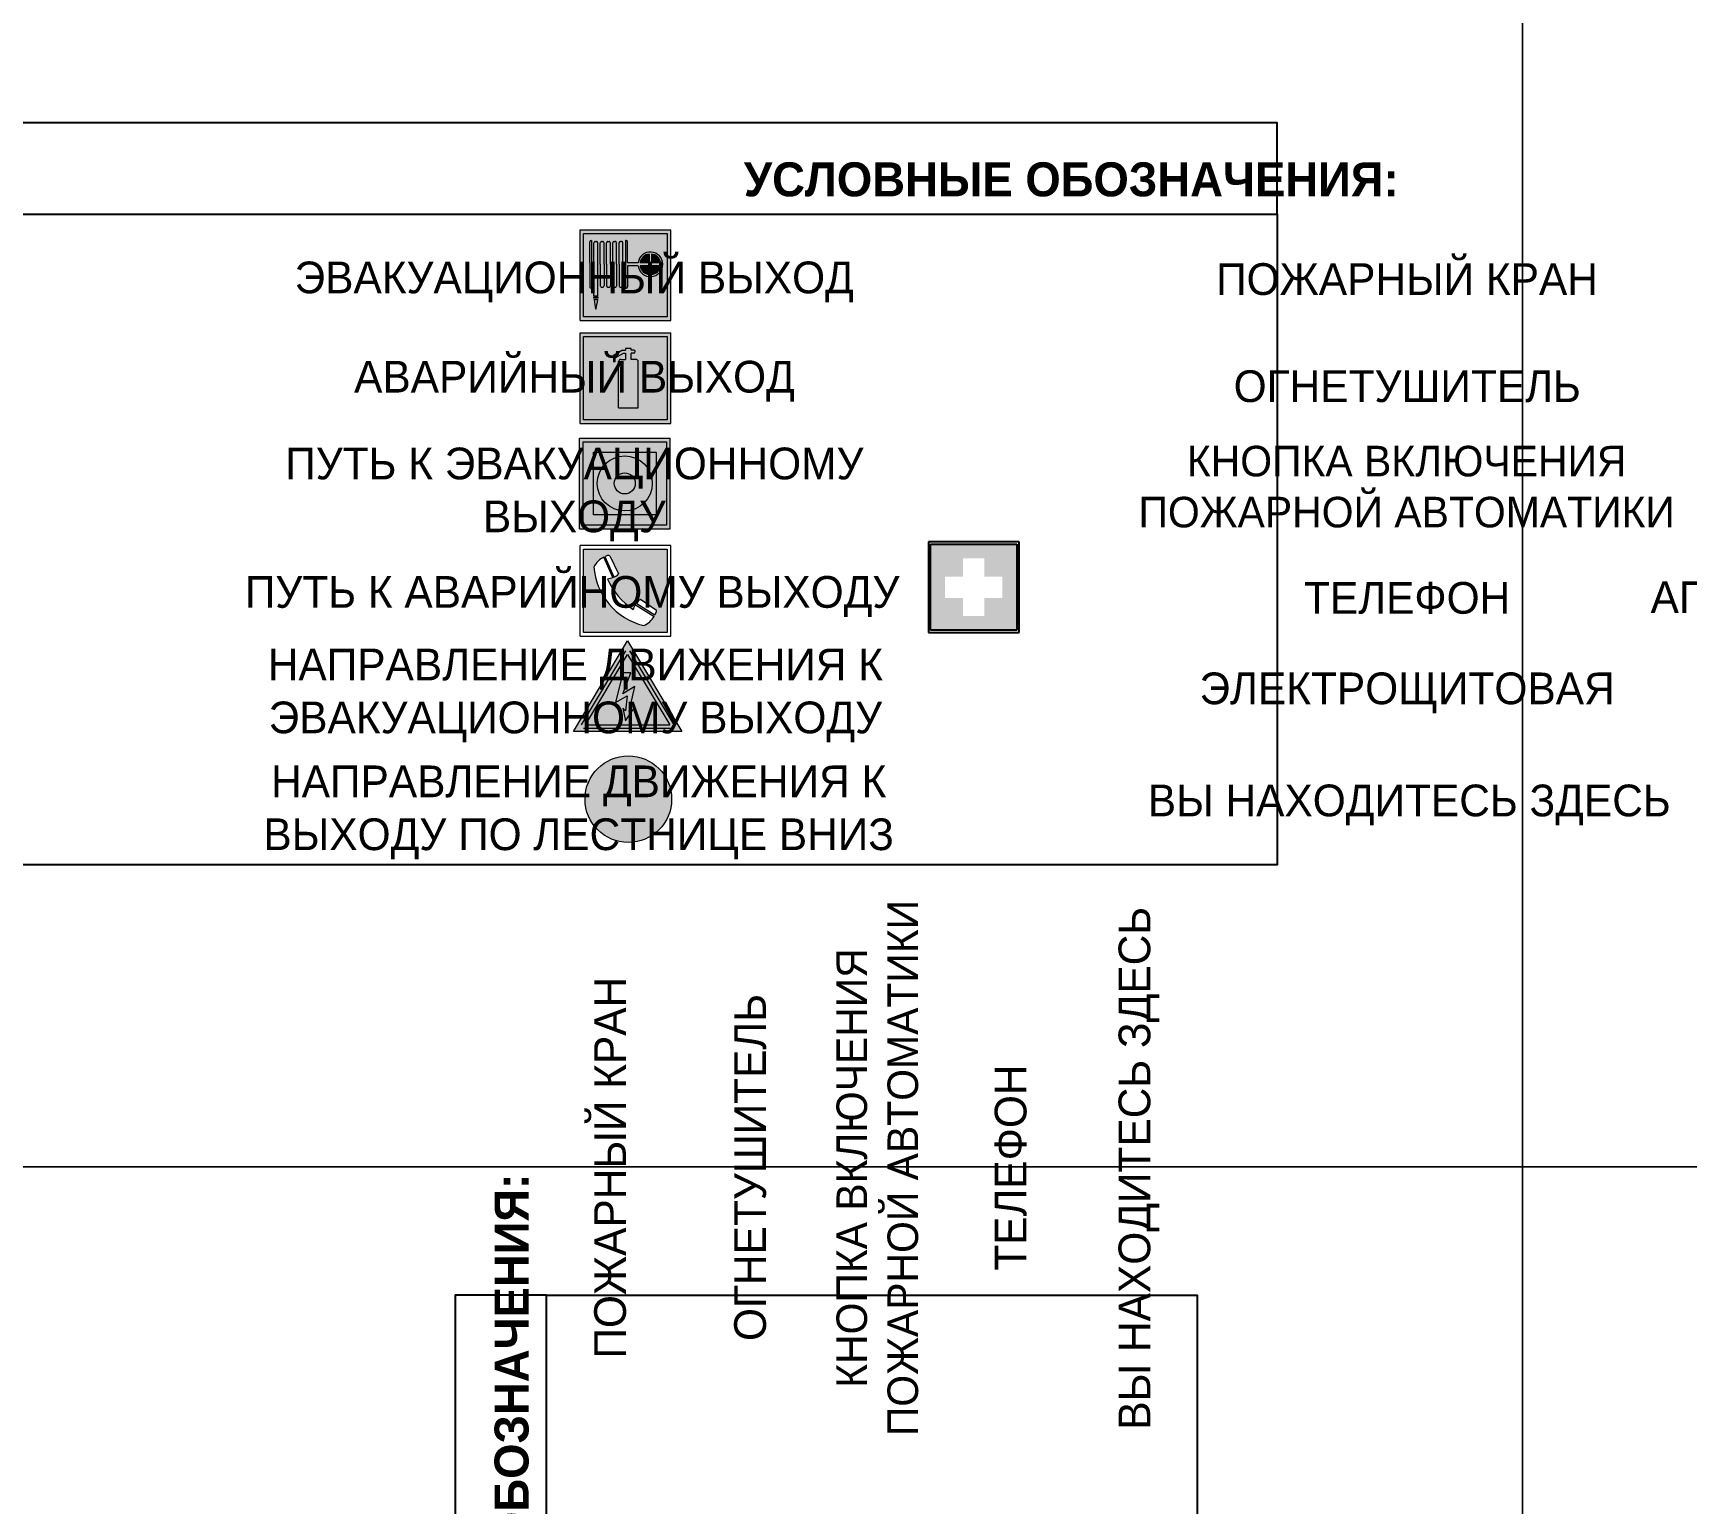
# Model space of a CAD drawing. Header units: millimetres. Extents: x 13810 to 67229, y 12374 to 21950.
# Drawn here: x 28935.2 to 29081.1, y 14514.5 to 14644.3 of the extents above; entities that cross this region are included whole.
import ezdxf

# ---------------------------------------------------------------- set-up
doc = ezdxf.new("R2010")
doc.units = ezdxf.units.MM
doc.styles.add('обычный', font='arial.ttf')

# ---------------------------------------------------------------- blocks, each defined once
blk = doc.blocks.new('A$C3E6D3DDE')
at = {"lineweight": 5}
h = blk.add_hatch(color=40, dxfattribs=at)
h.paths.add_polyline_path([(24.1, 1.45), (16.46, -11.35), (31.74, -11.35)])
h.paths.add_polyline_path([(24.09, -0.46), (30.03, -10.41), (18.14, -10.41)], flags=16)
h.paths.add_polyline_path([(24.54, -3.08), (23.41, -6.02), (25.13, -5.01), (24.33, -8.5), (24.82, -8.27), (23.79, -9.86), (23.4, -8.04), (23.8, -8.43), (24.04, -6.29), (22.39, -7.25), (23.44, -3.08)], flags=0)
h = blk.add_hatch(color=256, dxfattribs=at)
h.paths.add_polyline_path([(24.37, 0.03, 0.567511), (23.82, 0.03), (17.59, -10.4, 0.582454), (17.86, -10.88), (30.32, -10.88, 0.582149), (30.6, -10.4)])
h.paths.add_polyline_path([(24.09, -0.46), (18.14, -10.41), (30.03, -10.41)], flags=16)
h.paths.add_polyline_path([(24.54, -3.08), (23.41, -6.02), (25.13, -5.01), (24.33, -8.5), (24.82, -8.27), (23.79, -9.86), (23.4, -8.04), (23.8, -8.43), (24.04, -6.29), (22.39, -7.25), (23.44, -3.08)], flags=0)
h = blk.add_hatch(color=40, dxfattribs=at)
h.paths.add_polyline_path([(24.09, -0.46), (18.14, -10.41), (30.03, -10.41)])
h.paths.add_polyline_path([(24.82, -8.27), (23.79, -9.86), (23.4, -8.04), (23.8, -8.43), (24.04, -6.29), (22.39, -7.25), (23.44, -3.08), (24.54, -3.08), (23.41, -6.02), (25.13, -5.01), (24.33, -8.5)], flags=16)
at = {"color": 40, "lineweight": 5}
for p, q in [((16.46, -11.35), (24.1, 1.45)), ((24.1, 1.45), (31.74, -11.35))]:
    blk.add_line(p, q, dxfattribs=at)
at = {"lineweight": 5}
for p, q in [((17.59, -10.4), (23.82, 0.03)), ((24.37, 0.03), (30.6, -10.4)), ((18.14, -10.41), (24.09, -0.46)), ((24.09, -0.46), (30.03, -10.41)), ((23.44, -3.08), (22.39, -7.25)), ((23.41, -6.02), (24.54, -3.08)), ((24.54, -3.08), (23.44, -3.08)), ((22.39, -7.25), (24.04, -6.29)), ((25.13, -5.01), (23.41, -6.02)), ((24.04, -6.29), (23.8, -8.43)), ((24.33, -8.5), (25.13, -5.01)), ((23.8, -8.43), (23.4, -8.04)), ((23.4, -8.04), (23.79, -9.86)), ((23.79, -9.86), (24.82, -8.27)), ((24.82, -8.27), (24.33, -8.5)), ((17.86, -10.88), (30.32, -10.88)), ((18.14, -10.41), (30.03, -10.41))]:
    blk.add_line(p, q, dxfattribs=at)
at = {"color": 50, "lineweight": 5}
blk.add_line((31.74, -11.35), (16.46, -11.35), dxfattribs=at)
blk = doc.blocks.new('A$C54414219')
at = {"true_color": 0xffffff}
h = blk.add_hatch(color=7, dxfattribs=at)
h.paths.add_polyline_path([(2.39, -9.45), (2.39, -18.3), (11.23, -18.3), (11.23, -9.45)], flags=0)
h.paths.add_polyline_path([(10.71, -13.87, -1), (2.92, -13.87, -1)], flags=0)
h.paths.add_polyline_path([(8.3, -13.87, -1), (5.33, -13.87, -1)], flags=0)
h.paths.add_polyline_path([(0.41, -7.47), (0.41, -20.27), (13.21, -20.27), (13.21, -7.47)])
h.paths.add_polyline_path([(0.92, -19.77), (12.71, -19.77), (12.71, -7.98), (0.92, -7.98)], flags=16)
h.paths.add_polyline_path([(11.23, -9.45), (11.23, -18.3), (2.39, -18.3), (2.39, -9.45)], flags=0)
at = {"lineweight": 5}
h = blk.add_hatch(color=242, dxfattribs=at)
h.paths.add_polyline_path([(12.71, -7.98), (0.92, -7.98), (0.92, -19.77), (12.71, -19.77)])
h.paths.add_polyline_path([(11.23, -18.3), (2.39, -18.3), (2.39, -9.45), (11.23, -9.45)], flags=16)
h.paths.add_polyline_path([(10.71, -13.87, -1), (2.92, -13.87, -1)], flags=0)
h.paths.add_polyline_path([(8.3, -13.87, -1), (5.33, -13.87, -1)], flags=0)
at = {"true_color": 0xffffff}
h = blk.add_hatch(color=7, dxfattribs=at)
h.paths.add_polyline_path([(2.39, -9.45), (2.39, -18.3), (11.23, -18.3), (11.23, -9.45)])
h.paths.add_polyline_path([(10.71, -13.87, -1), (2.92, -13.87, -1)], flags=16)
h.paths.add_polyline_path([(8.3, -13.87, -1), (5.33, -13.87, -1)], flags=0)
at = {"lineweight": 5}
h = blk.add_hatch(color=242, dxfattribs=at)
h.paths.add_polyline_path([(2.92, -13.87, 1), (10.71, -13.87, 1)])
h.paths.add_polyline_path([(8.3, -13.87, -1), (5.33, -13.87, -1)], flags=16)
at = {"color": 242, "lineweight": 5}
for p, q in [((0.41, -20.27), (0.41, -7.47)), ((0.41, -7.47), (13.21, -7.47)), ((0.41, -7.47), (13.21, -7.47)), ((13.21, -20.27), (13.21, -7.47)), ((0.41, -20.27), (13.21, -20.27))]:
    blk.add_line(p, q, dxfattribs=at)
for points in [[(0.92, -7.98), (12.71, -7.98), (12.71, -19.77), (0.92, -19.77)], [(2.39, -9.45), (11.23, -9.45), (11.23, -18.3), (2.39, -18.3)]]:
    blk.add_lwpolyline(points, close=True, dxfattribs=at)
for radius in [3.89, 1.49]:
    blk.add_circle((6.81, -13.87), radius, dxfattribs=at)
blk = doc.blocks.new('A$C456E1F9C')
at = {"lineweight": 5}
h = blk.add_hatch(color=242, dxfattribs=at)
h.paths.add_polyline_path([(0.51, -1.47), (0.51, -13.26), (12.29, -13.26), (12.29, -1.47)])
h.paths.add_polyline_path([(5.42, -4.95, -0.254479), (4.78, -5.4), (3.52, -2.53, -0.209735), (4.23, -2.4)], flags=16)
h.paths.add_polyline_path([(8.53, -8.6), (10.87, -10.17), (10.54, -10.76), (8.03, -9.13, -0.192251)], flags=16)
h.paths.add_polyline_path([(4.61, -5.49, 0.005518), (3.87, -5.72, 0.128647), (7.49, -10.01, 0.00809), (7.83, -9.33), (10.47, -10.97, -0.16736), (8.99, -12.25, -0.327862), (1.95, -3.95, -0.166952), (3.36, -2.62)], flags=16)
at = {"color": 242, "lineweight": 5}
for p, q in [((0, -13.77), (0, -0.97)), ((12.8, -0.97), (0, -0.97)), ((12.8, -13.77), (12.8, -0.97)), ((4.61, -5.49), (3.36, -2.62)), ((3.52, -2.53), (4.78, -5.4)), ((4.23, -2.4), (5.42, -4.95)), ((7.83, -9.33), (10.47, -10.97)), ((8.03, -9.13), (10.54, -10.76)), ((10.81, -10.12), (8.53, -8.6)), ((10.54, -10.76), (10.8, -10.3)), ((10.8, -10.3), (10.81, -10.12)), ((0, -13.77), (12.8, -13.77))]:
    blk.add_line(p, q, dxfattribs=at)
blk.add_lwpolyline([(0.51, -1.47), (12.29, -1.47), (12.29, -13.26), (0.51, -13.26)], close=True, dxfattribs=at)
for centre, radius, start, end in [((4.59, -5.34), 2.99, 114.2845, 152.1974), ((11.12, -3.31), 9.19, 183.9915, 256.6009), ((4.02, -3.27), 0.891, 76.3284, 123.7092), ((14.98, -39.1), 35.17, 107.1487, 108.4135), ((13.86, -0.94), 11.08, 205.5536, 234.8762), ((4.68, -4.59), 0.824, 276.9621, 334.0723), ((-13.31, 0.8), 23.44, 332.5487, 334.4027), ((8.94, -9.5), 0.989, 114.4092, 157.9388), ((7.87, -9.46), 3, 291.9291, 329.9329)]:
    blk.add_arc(centre, radius, start, end, dxfattribs=at)
blk = doc.blocks.new('A$C18900ED3')
h = blk.add_hatch(color=126)
h.paths.add_polyline_path([(-0.18, -0.18), (-7.02, -0.18), (-7.02, -7.02), (-0.18, -7.02)])
h.paths.add_polyline_path([(-5.89, -4.46), (-5.89, -2.77), (-4.46, -2.77), (-4.46, -1.31), (-2.77, -1.31), (-2.77, -2.77), (-1.33, -2.77), (-1.33, -4.46), (-2.77, -4.46), (-2.77, -5.89), (-4.46, -5.89), (-4.46, -4.46)], flags=16)
at = {"color": 126}
for p, q in [((-7.2, 0), (-7.2, -7.2)), ((0, 0), (-7.2, 0)), ((0, -7.2), (0, 0)), ((-7.02, -7.02), (-7.02, -0.18)), ((-7.02, -0.18), (-0.18, -0.18)), ((-0.18, -0.18), (-0.18, -7.02)), ((-7.2, -7.2), (0, -7.2)), ((-0.18, -7.02), (-7.02, -7.02))]:
    blk.add_line(p, q, dxfattribs=at)
blk = doc.blocks.new('A$C37112FD5')
at = {"true_color": 0xf5f5ff}
h = blk.add_hatch(color=7, dxfattribs=at)
h.dxf.hatch_style = 1
h.paths.add_polyline_path([(12.8, -7.4), (0, -7.4), (0, -20.2), (12.8, -20.2)])
h.paths.add_polyline_path([(12.29, -7.91), (12.29, -19.69), (0.51, -19.69), (0.51, -7.91)], flags=16)
h.paths.add_polyline_path([(4.98, -9.04, -0.42597), (5.17, -9.22), (5.17, -12.25), (5.17, -15.29, -0.432244), (4.98, -15.47), (4.83, -15.47, -0.42597), (4.64, -15.29), (4.64, -12.25), (4.64, -9.22, -0.432244), (4.83, -9.04)], flags=0)
h.paths.add_polyline_path([(4.28, -9.22), (4.28, -12.25), (4.28, -15.29, -0.432244), (4.09, -15.47), (3.94, -15.47, -0.42597), (3.75, -15.29), (3.75, -12.25), (3.75, -9.22, -0.432244), (3.94, -9.04), (4.09, -9.04, -0.42597)], flags=0)
h.paths.add_polyline_path([(5.72, -9.04), (5.87, -9.04, -0.42597), (6.06, -9.22), (6.06, -12.25), (6.06, -15.29, -0.432244), (5.87, -15.47), (5.72, -15.47, -0.42597), (5.53, -15.29), (5.53, -12.25), (5.53, -9.22, -0.432244)], flags=0)
h.paths.add_polyline_path([(6.42, -8.9), (6.5, -8.9, -0.42597), (6.69, -9.08), (6.69, -12.03), (8.21, -12.03, -15.824349), (8.21, -12.47), (6.69, -12.47), (6.69, -15.42, -0.432244), (6.5, -15.6), (6.42, -15.6)], flags=0)
h.paths.add_polyline_path([(3.39, -9.22), (3.39, -12.25), (3.39, -15.29, -0.432244), (3.2, -15.47), (3.05, -15.47, -0.42597), (2.85, -15.29), (2.85, -12.25), (2.85, -9.22, -0.432244), (3.05, -9.04), (3.2, -9.04, -0.42597)], flags=0)
h.paths.add_polyline_path([(2.5, -9.22), (2.5, -16.71), (1.96, -16.71), (1.96, -9.22, -0.432244), (2.15, -9.04), (2.31, -9.04, -0.42597)], flags=0)
h.paths.add_polyline_path([(1.61, -8.9), (1.61, -15.6), (1.57, -15.6, -0.42597), (1.37, -15.42), (1.37, -12.03), (1.37, -9.09, -0.432244), (1.57, -8.9)], flags=0)
h.paths.add_polyline_path([(9.76, -10.81), (9.76, -12.03), (8.49, -12.03, -0.336371)], flags=0)
h.paths.add_polyline_path([(8.49, -12.47), (9.76, -12.47), (9.76, -13.7, -0.336371)], flags=0)
h.paths.add_polyline_path([(10.11, -10.81, -0.336371), (11.38, -12.03), (10.11, -12.03)], flags=0)
h.paths.add_polyline_path([(10.11, -12.47), (11.38, -12.47, -0.336371), (10.11, -13.7)], flags=0)
h.paths.add_polyline_path([(2.5, -16.84), (2.5, -17.05), (1.97, -17.05), (1.97, -16.84)], flags=0)
h.paths.add_polyline_path([(2.5, -17.24, -0.033778), (2.24, -18.6, -0.033778), (1.97, -17.24)], flags=0)
h = blk.add_hatch(color=242)
h.dxf.hatch_style = 1
h.paths.add_polyline_path([(12.29, -7.91), (0.51, -7.91), (0.51, -19.69), (12.29, -19.69)])
h.paths.add_polyline_path([(6.42, -15.6), (6.42, -8.9), (6.5, -8.9, -0.42597), (6.69, -9.08), (6.69, -12.03), (8.21, -12.03, -15.824349), (8.21, -12.47), (6.69, -12.47), (6.69, -15.42, -0.432244), (6.5, -15.6)], flags=16)
h.paths.add_polyline_path([(5.87, -15.47), (5.72, -15.47, -0.42597), (5.53, -15.29), (5.53, -12.25), (5.53, -9.22, -0.432244), (5.72, -9.04), (5.87, -9.04, -0.42597), (6.06, -9.22), (6.06, -12.25), (6.06, -15.29, -0.432244)], flags=16)
h.paths.add_polyline_path([(4.98, -15.47), (4.83, -15.47, -0.42597), (4.64, -15.29), (4.64, -12.25), (4.64, -9.22, -0.432244), (4.83, -9.04), (4.98, -9.04, -0.42597), (5.17, -9.22), (5.17, -12.25), (5.17, -15.29, -0.432244)], flags=16)
h.paths.add_polyline_path([(4.09, -15.47), (3.94, -15.47, -0.42597), (3.75, -15.29), (3.75, -12.25), (3.75, -9.22, -0.432244), (3.94, -9.04), (4.09, -9.04, -0.42597), (4.28, -9.22), (4.28, -12.25), (4.28, -15.29, -0.432244)], flags=16)
h.paths.add_polyline_path([(3.2, -15.47), (3.05, -15.47, -0.42597), (2.85, -15.29), (2.85, -12.25), (2.85, -9.22, -0.432244), (3.05, -9.04), (3.2, -9.04, -0.42597), (3.39, -9.22), (3.39, -12.25), (3.39, -15.29, -0.432244)], flags=16)
h.paths.add_polyline_path([(2.5, -17.05), (1.97, -17.05), (1.97, -16.84), (2.5, -16.84)], flags=16)
h.paths.add_polyline_path([(2.5, -17.24, -0.033778), (2.24, -18.6, -0.033778), (1.97, -17.24)], flags=16)
h.paths.add_polyline_path([(2.5, -16.71), (1.96, -16.71), (1.96, -9.22, -0.432244), (2.15, -9.04), (2.31, -9.04, -0.42597), (2.5, -9.22)], flags=16)
h.paths.add_polyline_path([(1.61, -15.6), (1.57, -15.6, -0.42597), (1.37, -15.42), (1.37, -12.03), (1.37, -9.09, -0.432244), (1.57, -8.9), (1.61, -8.9)], flags=16)
h.paths.add_polyline_path([(8.49, -12.47), (9.76, -12.47), (9.76, -13.7, -0.336371)], flags=0)
h.paths.add_polyline_path([(10.11, -13.7), (10.11, -12.47), (11.38, -12.47, -0.336371)], flags=0)
h.paths.add_polyline_path([(8.49, -12.03, -0.336371), (9.76, -10.81), (9.76, -12.03)], flags=0)
h.paths.add_polyline_path([(10.11, -12.03), (10.11, -10.81, -0.336371), (11.38, -12.03)], flags=0)
h = blk.add_hatch(color=7, dxfattribs=at)
h.dxf.hatch_style = 1
h.paths.add_polyline_path([(1.61, -8.9), (1.57, -8.9, 0.432244), (1.37, -9.09), (1.37, -12.03), (1.37, -15.42, 0.42597), (1.57, -15.6), (1.61, -15.6)])
h.paths.add_polyline_path([(2.5, -9.22, 0.42597), (2.31, -9.04), (2.15, -9.04, 0.432244), (1.96, -9.22), (1.96, -16.71), (2.5, -16.71)])
h.paths.add_polyline_path([(2.5, -16.84), (1.97, -16.84), (1.97, -17.05), (2.5, -17.05)])
h.paths.add_polyline_path([(2.5, -17.24), (1.97, -17.24, 0.033778), (2.24, -18.6, 0.033778)])
h.paths.add_polyline_path([(3.39, -12.25), (3.39, -9.22, 0.42597), (3.2, -9.04), (3.05, -9.04, 0.432244), (2.85, -9.22), (2.85, -12.25), (2.85, -15.29, 0.42597), (3.05, -15.47), (3.2, -15.47, 0.432244), (3.39, -15.29)])
h.paths.add_polyline_path([(4.28, -12.25), (4.28, -9.22, 0.42597), (4.09, -9.04), (3.94, -9.04, 0.432244), (3.75, -9.22), (3.75, -12.25), (3.75, -15.29, 0.42597), (3.94, -15.47), (4.09, -15.47, 0.432244), (4.28, -15.29)])
h.paths.add_polyline_path([(5.17, -12.25), (5.17, -9.22, 0.42597), (4.98, -9.04), (4.83, -9.04, 0.432244), (4.64, -9.22), (4.64, -12.25), (4.64, -15.29, 0.42597), (4.83, -15.47), (4.98, -15.47, 0.432244), (5.17, -15.29)])
h.paths.add_polyline_path([(6.06, -12.25), (6.06, -9.22, 0.42597), (5.87, -9.04), (5.72, -9.04, 0.432244), (5.53, -9.22), (5.53, -12.25), (5.53, -15.29, 0.42597), (5.72, -15.47), (5.87, -15.47, 0.432244), (6.06, -15.29)])
h.paths.add_polyline_path([(6.69, -12.47), (8.21, -12.47, 15.824349), (8.21, -12.03), (6.69, -12.03), (6.69, -9.08, 0.42597), (6.5, -8.9), (6.42, -8.9), (6.42, -15.6), (6.5, -15.6, 0.432244), (6.69, -15.42)])
h.paths.add_polyline_path([(8.49, -12.47), (9.76, -12.47), (9.76, -13.7, -0.336371)], flags=16)
h.paths.add_polyline_path([(8.49, -12.03, -0.336371), (9.76, -10.81), (9.76, -12.03)], flags=16)
h.paths.add_polyline_path([(10.11, -12.47), (11.38, -12.47, -0.336371), (10.11, -13.7)], flags=16)
h.paths.add_polyline_path([(10.11, -12.03), (10.11, -10.81, -0.336371), (11.38, -12.03)], flags=16)
h = blk.add_hatch(color=242)
h.dxf.hatch_style = 1
h.paths.add_polyline_path([(9.76, -10.81, 0.336371), (8.49, -12.03), (9.76, -12.03)])
h.paths.add_polyline_path([(10.11, -10.81), (10.11, -12.03), (11.38, -12.03, 0.336371)])
h.paths.add_polyline_path([(11.38, -12.47), (10.11, -12.47), (10.11, -13.7, 0.336371)])
h.paths.add_polyline_path([(9.76, -12.47), (8.49, -12.47, 0.336371), (9.76, -13.7)])
at = {"color": 242, "lineweight": 5}
for p, q in [((0, -20.2), (0, -7.4)), ((0, -7.4), (12.8, -7.4)), ((1.37, -12.03), (1.37, -9.08)), ((1.57, -8.9), (1.61, -8.9)), ((1.61, -8.9), (1.61, -15.6)), ((1.96, -16.71), (1.96, -9.22)), ((2.15, -9.04), (2.31, -9.04)), ((2.5, -16.71), (2.5, -9.22)), ((2.85, -12.25), (2.85, -9.22)), ((3.05, -9.04), (3.2, -9.04)), ((3.39, -12.25), (3.39, -9.22)), ((3.75, -12.25), (3.75, -9.22)), ((3.94, -9.04), (4.09, -9.04)), ((4.28, -12.25), (4.28, -9.22)), ((4.64, -12.25), (4.64, -9.22)), ((4.83, -9.04), (4.98, -9.04)), ((5.17, -12.25), (5.17, -9.22)), ((5.53, -12.25), (5.53, -9.22)), ((5.72, -9.04), (5.87, -9.04)), ((6.06, -12.25), (6.06, -9.22)), ((6.42, -8.9), (6.42, -15.6)), ((6.5, -8.9), (6.42, -8.9)), ((6.69, -12.03), (6.69, -9.08)), ((12.8, -20.2), (12.8, -7.4)), ((9.76, -10.81), (9.76, -12.03)), ((10.11, -10.81), (10.11, -12.03)), ((1.37, -12.03), (1.37, -15.42)), ((2.85, -12.25), (2.85, -15.29)), ((3.39, -12.25), (3.39, -15.29)), ((3.75, -12.25), (3.75, -15.29)), ((4.28, -12.25), (4.28, -15.29)), ((4.64, -12.25), (4.64, -15.29)), ((5.17, -12.25), (5.17, -15.29)), ((5.53, -12.25), (5.53, -15.29)), ((6.06, -12.25), (6.06, -15.29)), ((8.21, -12.03), (6.69, -12.03)), ((8.21, -12.47), (6.69, -12.47)), ((6.69, -12.47), (6.69, -15.42)), ((9.76, -12.03), (8.49, -12.03)), ((9.76, -12.47), (8.49, -12.47)), ((9.76, -12.47), (9.76, -13.7)), ((11.38, -12.03), (10.11, -12.03)), ((11.38, -12.47), (10.11, -12.47)), ((10.11, -12.47), (10.11, -13.7)), ((1.57, -15.6), (1.61, -15.6)), ((3.05, -15.47), (3.2, -15.47)), ((3.94, -15.47), (4.09, -15.47)), ((4.83, -15.47), (4.98, -15.47)), ((5.72, -15.47), (5.87, -15.47)), ((6.42, -15.6), (6.5, -15.6)), ((1.96, -16.71), (2.5, -16.71)), ((1.97, -16.84), (2.5, -16.84)), ((1.97, -17.05), (1.97, -16.84)), ((2.5, -17.05), (1.97, -17.05)), ((1.97, -17.24), (2.5, -17.24)), ((2.5, -16.84), (2.5, -17.05)), ((0, -20.2), (12.8, -20.2))]:
    blk.add_line(p, q, dxfattribs=at)
blk.add_lwpolyline([(0.51, -7.91), (12.29, -7.91), (12.29, -19.69), (0.51, -19.69)], close=True, dxfattribs=at)
for centre, radius, start, end in [((1.56, -9.09), 0.182, 87.1027, 180.6071), ((2.15, -9.22), 0.182, 87.1027, 180.6071), ((2.32, -9.22), 0.182, 359.3929, 92.8973), ((3.04, -9.22), 0.182, 87.1027, 180.6071), ((3.21, -9.22), 0.182, 359.3929, 92.8973), ((3.93, -9.22), 0.182, 87.1027, 180.6071), ((4.1, -9.22), 0.182, 359.3929, 92.8973), ((4.82, -9.22), 0.182, 87.1027, 180.6071), ((4.99, -9.22), 0.182, 359.3929, 92.8973), ((5.71, -9.22), 0.182, 87.1027, 180.6071), ((5.88, -9.22), 0.182, 359.3929, 92.8973), ((6.51, -9.09), 0.182, 359.3929, 92.8973), ((9.93, -12.25), 1.74, 187.2319, 172.7681), ((9.93, -12.25), 1.46, 96.9927, 171.3585), ((9.93, -12.25), 1.46, 8.6415, 83.0073), ((9.93, -12.25), 1.46, 188.6415, 263.0073), ((9.93, -12.25), 1.46, 276.9927, 351.3585), ((1.56, -15.42), 0.182, 179.3929, 272.8973), ((3.04, -15.29), 0.182, 179.3929, 272.8973), ((3.21, -15.29), 0.182, 267.1027, 0.6071), ((3.93, -15.29), 0.182, 179.3929, 272.8973), ((4.1, -15.29), 0.182, 267.1027, 0.6071), ((4.82, -15.29), 0.182, 179.3929, 272.8973), ((4.99, -15.29), 0.182, 267.1027, 0.6071), ((5.71, -15.29), 0.182, 179.3929, 272.8973), ((5.88, -15.29), 0.182, 267.1027, 0.6071), ((6.51, -15.42), 0.182, 267.1027, 0.6071), ((12.17, -15.98), 10.27, 187.041, 194.7793), ((-7.7, -15.98), 10.27, 345.2207, 352.959)]:
    blk.add_arc(centre, radius, start, end, dxfattribs=at)
blk = doc.blocks.new('A$C3AD82952')
at = {"true_color": 0xf5f5ff}
h = blk.add_hatch(color=7, dxfattribs=at)
h.dxf.hatch_style = 1
h.paths.add_polyline_path([(8.21, 8.73, 0.414214), (7.89, 9.05), (7.22, 9.05), (7.22, 9.92), (7.59, 9.92, 1), (7.57, 10.36), (7.22, 10.36), (7.22, 10.6), (6.43, 10.6), (6.43, 10.36), (6.01, 10.36), (4.74, 9.59), (4.74, 8.69), (4.98, 8.73), (4.98, 9.26), (6.12, 9.91), (6.43, 9.91), (6.43, 9.05), (5.76, 9.05, 0.414214), (5.44, 8.73), (5.44, 2.2), (8.21, 2.2)], flags=0)
h.paths.add_polyline_path([(12.8, 12.8), (0, 12.8), (0, 0), (12.8, 0)])
h.paths.add_polyline_path([(0.51, 12.29), (12.29, 12.29), (12.29, 0.51), (0.51, 0.51)], flags=16)
h.paths.add_polyline_path([(4.74, 9.59), (6.01, 10.36), (6.43, 10.36), (6.43, 10.6), (7.22, 10.6), (7.22, 10.36), (7.59, 10.36, -0.94586), (7.59, 9.92), (7.22, 9.92), (7.22, 9.05), (7.89, 9.05, -0.414214), (8.21, 8.73), (8.21, 2.2), (5.44, 2.2), (5.44, 8.73, -0.414214), (5.76, 9.05), (6.43, 9.05), (6.43, 9.91), (6.12, 9.91), (4.98, 9.26), (4.98, 8.73), (4.74, 8.69)], flags=0)
h = blk.add_hatch(color=242)
h.dxf.hatch_style = 1
h.paths.add_polyline_path([(12.29, 12.29), (0.51, 12.29), (0.51, 0.51), (12.29, 0.51)])
h.paths.add_polyline_path([(4.74, 8.69), (4.74, 9.59), (6.01, 10.36), (6.43, 10.36), (6.43, 10.6), (7.22, 10.6), (7.22, 10.36), (7.59, 10.36, -0.94586), (7.59, 9.92), (7.22, 9.92), (7.22, 9.05), (7.89, 9.05, -0.414214), (8.21, 8.73), (8.21, 2.2), (5.44, 2.2), (5.44, 8.73, -0.414214), (5.76, 9.05), (6.43, 9.05), (6.43, 9.91), (6.12, 9.91), (4.98, 9.26), (4.98, 8.73)], flags=16)
h = blk.add_hatch(color=7, dxfattribs=at)
h.dxf.hatch_style = 1
h.paths.add_polyline_path([(8.21, 8.73, 0.414214), (7.89, 9.05), (7.22, 9.05), (7.22, 9.92), (7.59, 9.92, 1), (7.57, 10.36), (7.22, 10.36), (7.22, 10.6), (6.43, 10.6), (6.43, 10.36), (6.01, 10.36), (4.74, 9.59), (4.74, 8.69), (4.98, 8.73), (4.98, 9.26), (6.12, 9.91), (6.43, 9.91), (6.43, 9.05), (5.76, 9.05, 0.414214), (5.44, 8.73), (5.44, 2.2), (8.21, 2.2)])
at = {"color": 242, "lineweight": 5}
for p, q in [((0, 0), (0, 12.8)), ((0, 12.8), (12.8, 12.8)), ((12.8, 0), (12.8, 12.8)), ((6.01, 10.36), (4.74, 9.59)), ((4.74, 9.59), (4.74, 8.69)), ((4.98, 9.26), (6.12, 9.91)), ((6.01, 10.36), (6.43, 10.36)), ((6.12, 9.91), (6.43, 9.91)), ((7.22, 10.6), (6.43, 10.6)), ((6.43, 10.6), (6.43, 10.36)), ((6.43, 9.91), (6.43, 9.05)), ((7.22, 10.36), (7.22, 10.6)), ((7.59, 10.36), (7.22, 10.36)), ((7.22, 9.05), (7.22, 9.92)), ((7.59, 9.92), (7.22, 9.92)), ((4.74, 8.69), (4.98, 8.73)), ((4.98, 8.73), (4.98, 9.26)), ((5.44, 2.2), (5.44, 8.73)), ((5.76, 9.05), (6.43, 9.05)), ((7.89, 9.05), (7.22, 9.05)), ((8.21, 2.2), (8.21, 8.73)), ((0, 0), (12.8, 0)), ((5.44, 2.2), (8.21, 2.2))]:
    blk.add_line(p, q, dxfattribs=at)
blk.add_lwpolyline([(0.51, 12.29), (12.29, 12.29), (12.29, 0.51), (0.51, 0.51)], close=True, dxfattribs=at)
for centre, radius, start, end in [((7.58, 10.14), 0.223, 273.1875, 86.8125), ((5.76, 8.73), 0.32, 90, 180), ((7.89, 8.73), 0.32, 0, 90)]:
    blk.add_arc(centre, radius, start, end, dxfattribs=at)
blk = doc.blocks.new('A$C7B8C2D5B')
at = {"lineweight": 0}
h = blk.add_hatch(color=5, dxfattribs=at)
h.dxf.hatch_style = 1
h.paths.add_polyline_path([(1.397, -3.024, 1), (-2.112, -3.024, 1)])
at = {"color": 5, "lineweight": 0}
blk.add_circle((-0.358, -3.024), 1.755, dxfattribs=at)

msp = doc.modelspace()

# ---------------------------------------------------------------- linework, layer by layer
at = {"color": 126, "lineweight": 0, "true_color": 0x008754}
for points in [[(28466.55, 14939.23), (29066.55, 14939.23), (29066.55, 14544.23), (28466.55, 14544.23)], [(29066.55, 14939.23), (29666.55, 14939.23), (29666.55, 14544.23), (29066.55, 14544.23)], [(28466.55, 14544.23), (29066.55, 14544.23), (29066.55, 14149.23), (28466.55, 14149.23)], [(29066.55, 14544.23), (29666.55, 14544.23), (29666.55, 14149.23), (29066.55, 14149.23)]]:
    msp.add_lwpolyline(points, close=True, dxfattribs=at)
for points in [[(28901.16, 14628.29), (29044.93, 14628.29), (29044.93, 14636.35), (28901.16, 14636.35)], [(28901.16, 14628.29), (29044.93, 14628.29), (29044.93, 14570.89), (28901.16, 14570.89)], [(28980.45, 14389.15), (28980.45, 14532.92), (28972.4, 14532.92), (28972.4, 14389.15)], [(28980.45, 14389.15), (28980.45, 14532.92), (29037.85, 14532.92), (29037.85, 14389.15)]]:
    msp.add_lwpolyline(points, close=True)

# ---------------------------------------------------------------- block references
for name, p, xscale, yscale, zscale in [('A$C37112FD5', (28983.42, 14631.53), 0.6249984004534781, 0.6249984004534781, 0.6249984004534781), ('A$C3AD82952', (28983.42, 14609.83), 0.625, 0.625, 0.625), ('A$C54414219', (28983.11, 14613.21), 0.625, 0.625, 0.625), ('A$C18900ED3', (29022.15, 14599.38), 1.111111111007631, 1.111111111007631, 1.111111111007631), ('A$C456E1F9C', (28983.42, 14599.66), 0.625, 0.625, 0.625), ('A$C3E6D3DDE', (28972.56, 14589.74), 0.625, 0.625, 0.625), ('A$C7B8C2D5B', (28988.46, 14583.26), 2.177419353276491, 2.177419353276491, 2.177419353276491)]:
    msp.add_blockref(name, p, dxfattribs=dict(xscale=xscale, yscale=yscale, zscale=zscale))

# ---------------------------------------------------------------- texts
at = {"lineweight": 0, "attachment_point": 5, "style": 'обычный'}
for s, insert, char_height, width in [('{\\fProxima Nova Rg|b1|i0|c204|p2;УСЛОВНЫЕ ОБОЗНАЧЕНИЯ:\\H1.1997x; }', (29026.75, 14631.35), 3, 175.1736), ('\\pi-8.4,l8.4,t8.4;{\\fProxima Nova Rg|b0|i0|c204|p2;ЭВАКУАЦИОННЫЙ ВЫХОД\\H1.6404x; }', (28982.91, 14622.31), 2.8, 126.6484), ('\\pi-8.4,l8.4,t8.4;{\\fProxima Nova Rg|b0|i0|c204|p2;ПОЖАРНЫЙ КРАН\\H1.6404x; }', (29056.37, 14622.55), 2.8, 126.6484), ('\\pi-8.4,l8.4,t8.4;{\\fProxima Nova Rg|b0|i0|c204|p2;АВАРИЙНЫЙ ВЫХОД\\H1.6404x; }', (28982.93, 14613.55), 2.8, 126.6484), ('\\pi-8.4,l8.4,t8.4;{\\fProxima Nova Rg|b0|i0|c204|p2;ОГНЕТУШИТЕЛЬ\\H1.1997x; }', (29056.39, 14613.1), 2.8, 126.6484), ('\\pi-8.4,l8.4,t8.4;{\\fProxima Nova Rg|b0|i0|c204|p2;ПУТЬ К ЭВАКУАЦИОННОМУ \\PВЫХОДУ }', (28982.92, 14603.56), 2.8, 126.6484), ('\\pi-8.1,l8.1,t8.1;{\\fProxima Nova Rg|b0|i0|c204|p2;КНОПКА ВКЛЮЧЕНИЯ\\PПОЖАРНОЙ АВТОМАТИКИ}', (29056.34, 14604.24), 2.7, 126.6484), ('\\pi-8.4,l8.4,t8.4;{\\fProxima Nova Rg|b0|i0|c204|p2;ПУТЬ К АВАРИЙНОМУ ВЫХОДУ \\H1.6404x; }', (28982.72, 14594.56), 2.8, 126.6484), ('\\pi-8.4,l8.4,t8.4;{\\fProxima Nova Rg|b0|i0|c204|p2;ТЕЛЕФОН\\H1.1997x; }', (29056.38, 14594.42), 2.8, 126.6484), ('\\pi-8.4,l8.4,t8.4;{\\fProxima Nova Rg|b0|i0|c204|p2;АПТЕЧКА\\H1.1667x; }', (29086.43, 14594.51), 2.8, 126.6484), ('\\pi-8.4,l8.4,t8.4;{\\fProxima Nova Rg|b0|i0|c204|p2;НАПРАВЛЕНИЕ ДВИЖЕНИЯ К \\PЭВАКУАЦИОННОМУ ВЫХОДУ}', (28983.01, 14585.82), 2.8, 126.6484), ('\\pi-8.4,l8.4,t8.4;{\\fProxima Nova Rg|b0|i0|c204|p2;ЭЛЕКТРОЩИТОВАЯ\\H1.1997x; }', (29056.38, 14586.05), 2.8, 126.6484), ('\\pi-8.4,l8.4,t8.4;{\\fProxima Nova Rg|b0|i0|c204|p2;НАПРАВЛЕНИЕ ДВИЖЕНИЯ К \\PВЫХОДУ ПО ЛЕСТНИЦЕ ВНИЗ}', (28983.3, 14575.51), 2.8, 126.6484), ('\\pi-8.4,l8.4,t8.4;{\\fProxima Nova Rg|b0|i0|c204|p2;ВЫ НАХОДИТЕСЬ ЗДЕСЬ\\H1.1997x; }', (29056.57, 14576.16), 2.8, 126.6484)]:
    msp.add_mtext(s, dxfattribs=dict(at, insert=insert, char_height=char_height, width=width))
at = {"lineweight": 0, "attachment_point": 5, "rotation": 90, "style": 'обычный'}
for s, insert, char_height, width in [('\\pi-8.1,l8.1,t8.1;{\\fProxima Nova Rg|b0|i0|c204|p2;КНОПКА ВКЛЮЧЕНИЯ\\PПОЖАРНОЙ АВТОМАТИКИ}', (29009.66, 14544.13), 2.7, 126.6484), ('\\pi-8.4,l8.4,t8.4;{\\fProxima Nova Rg|b0|i0|c204|p2;ВЫ НАХОДИТЕСЬ ЗДЕСЬ\\H1.1997x; }', (29032.73, 14544.11), 2.8, 126.6484), ('\\pi-8.4,l8.4,t8.4;{\\fProxima Nova Rg|b0|i0|c204|p2;ПОЖАРНЫЙ КРАН\\H1.6404x; }', (28986.09, 14544.16), 2.8, 126.6484), ('\\pi-8.4,l8.4,t8.4;{\\fProxima Nova Rg|b0|i0|c204|p2;ОГНЕТУШИТЕЛЬ\\H1.1997x; }', (28998.44, 14544.18), 2.8, 126.6484), ('\\pi-8.4,l8.4,t8.4;{\\fProxima Nova Rg|b0|i0|c204|p2;ТЕЛЕФОН\\H1.1997x; }', (29021.42, 14544.17), 2.8, 126.6484), ('{\\fProxima Nova Rg|b1|i0|c204|p2;УСЛОВНЫЕ ОБОЗНАЧЕНИЯ:\\H1.1997x; }', (28977.4, 14514.74), 3, 175.1736)]:
    msp.add_mtext(s, dxfattribs=dict(at, insert=insert, char_height=char_height, width=width))

doc.saveas('drawing.dxf')
